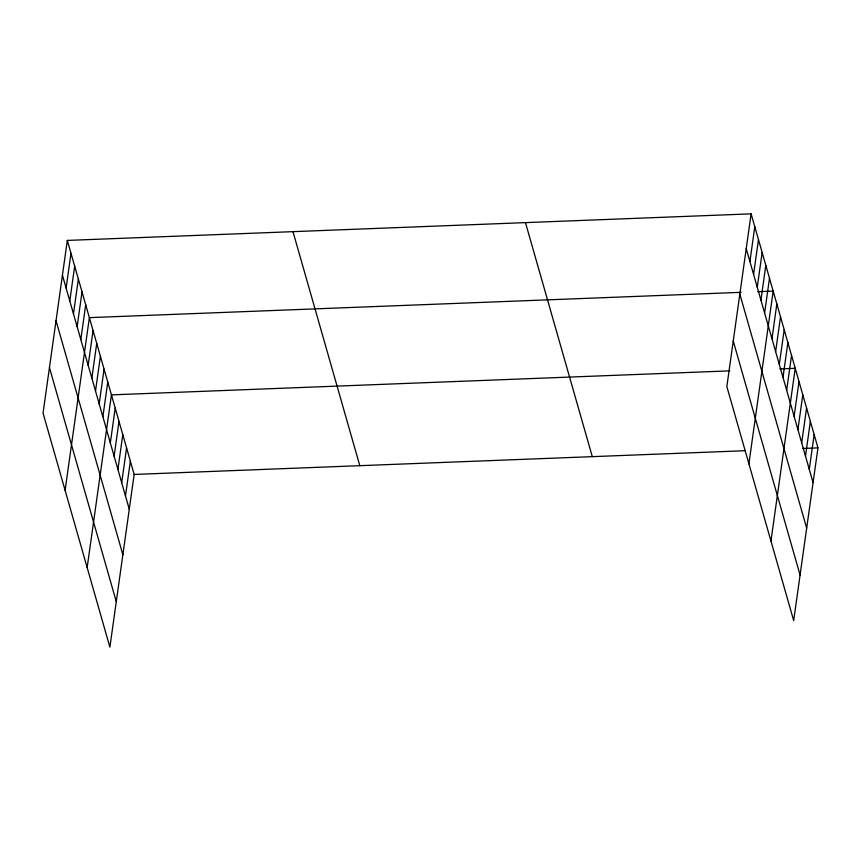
<?xml version="1.0" encoding="UTF-8"?>
<svg xmlns="http://www.w3.org/2000/svg" width="861" height="861" viewBox="0 0 861 861"><rect width="100%" height="100%" fill="white"/><g stroke="black" fill="none" stroke-linecap="round" stroke-linejoin="round"><path stroke-width="1.29" d="M67.319 240.423L43.05 413.119L109.885 647.149L134.155 474.443L67.319 240.423L751.115 213.851L817.95 447.881L793.681 620.577L726.845 386.557L751.115 213.851M66.114 288.069L71 253.295M69.784 300.941L74.67 266.157M73.465 313.813L78.351 279.029M77.135 326.685L82.021 291.901M80.816 339.546L85.702 304.772M65.102 490.35L89.372 317.644L741.117 292.331M88.166 365.29L93.053 330.516M91.836 378.162L96.723 343.388M95.517 391.034L100.403 356.26M99.187 403.906L104.073 369.132M102.868 416.778L107.754 382.004M87.155 567.571L111.435 394.876L729.837 370.854M110.326 442.909L115.213 408.136M114.115 456.169L119.001 421.395M117.903 469.439L122.789 434.665M121.692 482.698L126.578 447.924M125.48 495.958L130.366 461.184M749.909 261.507L754.796 226.723M753.579 274.368L758.466 239.595M757.26 287.24L762.146 252.467M760.93 300.112L765.816 265.339M764.611 312.984L769.497 278.211M748.898 463.788L773.178 291.083L757.788 291.685M771.962 338.728L776.848 303.955M775.643 351.6L780.529 316.826M779.313 364.472L784.199 329.698M782.993 377.344L787.88 342.57M786.663 390.216L791.55 355.442M770.961 541.009L795.23 368.314L779.84 368.906M794.122 416.347L799.019 381.574M797.91 429.607L802.796 394.833M801.699 442.877L806.585 408.092M805.487 456.136L810.373 421.363M809.275 469.396L814.162 434.622M134.155 474.443L744.873 450.723M802.56 448.473L817.95 447.881M746.229 248.635L813.064 482.655M739.836 294.15L806.671 528.17M733.249 341.042L800.073 575.062M525.468 222.622L592.293 456.642M292.977 231.652L359.801 465.683M62.433 275.197L129.268 509.217M56.04 320.712L122.865 554.732M49.443 367.604L116.278 601.635"/></g></svg>
